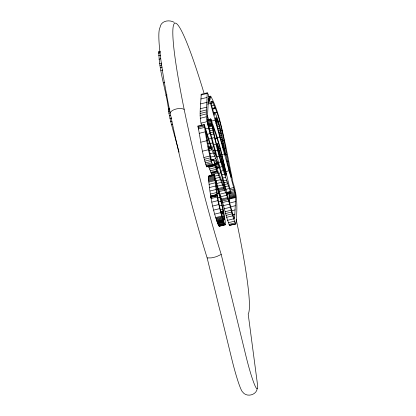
<?xml version="1.0" encoding="UTF-8"?>
<svg xmlns="http://www.w3.org/2000/svg" width="416" height="416" viewBox="0 0 416 416"><rect width="100%" height="100%" fill="white"/><g stroke="black" fill="none" stroke-linecap="round" stroke-linejoin="round"><path stroke-width="0.62" d="M235.487 201.573L229.46 203.07L229.601 197.834L228.738 193.18M235.674 197.512L235.248 193.861L233.693 187.538L210.111 101.925L208.447 97.63L207.371 119.194L208.01 123.859L232.471 213.117L234.598 219.071L235.674 197.512L229.642 199.009M211.021 119.46L210.756 118.986L213.658 133.973L219.133 156.328L223.33 170.539L230.916 193.133L220.792 149.708L216.44 134.706L211.026 119.475M201.588 125.492C198.744 115.315 200.881 104.629 201.204 94.302L207.23 92.804L208.198 94.292L210.054 99.767L210.345 96.715L210.73 96.153C218.925 111.431 221.858 129.298 225.784 146.193L233.059 182.941C237.76 196.222 237.338 210.189 235.851 224L229.502 225.363C224.978 214.464 223.699 202.441 218.634 191.708L224.661 190.216C229.731 200.944 231.005 212.971 235.534 223.865L235.851 224M224.661 190.216L214.547 164.934L206.731 166.847C201.952 153.868 200.585 139.589 197.954 126.043L204.121 124.478L204.355 124.842L210.418 144.118L216.58 157.487L208.598 128.107L206.211 116.802L207.23 92.804M214.547 164.934L214.256 164.554L212.763 165.35C208.094 152.376 206.284 137.852 204.121 124.478M225.3 155.017L225.248 154.627M179.078 152.157L170.674 121.493L168.912 113.235L168.215 107.208C165.599 88.712 158.907 70.346 158.829 51.662L160.035 51.366M217.849 197.787L215.706 180.794L215.914 181.386C218.468 194.204 223.319 206.752 224.229 219.825L223.99 219.908C220.568 213.106 219.341 205.306 217.864 197.886M225.534 224.583C223.912 207.74 218.863 190.902 214.339 174.736L208.312 176.233C209.726 192.925 212.28 209.867 218.551 225.514L224.65 224.058L225.332 224.801L225.534 224.583L220.106 225.924M214.599 112.486L214.386 115.44L211.422 104.723L211.536 101.92L211.791 101.208L212.186 101.171C223.501 124.01 224.879 150.764 231.026 175.183L231.41 177.367L231.26 176.982C224.302 155.87 223.933 132.855 214.937 112.466L213.392 112.783M257.26 388.43C256.516 395.231 246.49 397.654 242.663 392.023A33.28 2.907 76.1 0 1 231.785 359.003L207.152 257.925A150.176 13.109 76.1 0 1 160.03 27.472C160.893 20.68 169.177 19.396 174.283 22.37M224.583 224.016L220.75 212.618L217.823 200.637L216.731 194.75L214.339 174.736M212.217 124.696L215.79 141.315L220.282 158.725L225.93 176.03L218 146.848L217.495 143.863L226.205 174.97L226.205 174.377C222.565 157.565 218.483 140.769 212.228 124.712M218.587 225.529L219.3 226.299L219.502 226.075M206.731 166.847L212.95 165.199M203.954 92.981A150.176 13.109 76.1 0 0 173.805 47.653A150.176 13.109 76.1 0 0 221.208 254.436L216.949 256.448A7.654 1.617 -15 0 1 211.13 257.894L207.152 257.925M213.132 159.588L211.593 160.368L211.094 159.13L205.254 129.324L211.094 148.023L218.634 164.731L225.706 190.596L213.517 160.118L213.132 159.588L211.323 160.035M197.954 126.043L198.328 126.334M207.293 166.41L207.693 166.228M158.6 52.203L160.41 51.756M158.496 53.248L160.306 52.801M158.6 55.692L160.41 55.245M159 59.212L160.81 58.76M159.666 63.601L161.476 63.154M159.978 65.411L161.788 64.964M160.378 67.569L162.188 67.122M160.945 70.476L162.75 70.028M163.4 82.898L164.606 82.597M165.849 95.28L167.055 94.978M200.996 94.988L207.028 93.496M208.92 96.6L210.73 96.153M208.692 96.741L210.501 96.294M209.175 96.704L210.382 96.408M200.834 98.992L206.861 97.5M209.139 97.016L210.345 96.715M209.056 97.609L210.262 97.308M168.454 108.488L169.66 108.191M207.948 99.154L209.154 98.857M168.579 109.387L169.785 109.086M208.224 99.965L209.43 99.668M168.605 109.985L169.811 109.689M207.938 101.14L209.747 100.688M168.662 111.327L169.868 111.03M200.621 103.901L206.648 102.409M207.698 102.523L210.111 101.925M211.364 101.889L212.571 101.592M168.912 113.235L170.118 112.934A7.873 3.754 -11.2 0 1 176.207 108.982A7.873 3.754 -11.2 0 1 184.153 109.403M207.506 104.13L210.517 103.381M210.86 103.366L213.273 102.768M169.348 115.653L170.555 115.357M211.302 105.836L214.318 105.092M200.398 108.727L206.43 107.234M169.946 118.461L171.756 118.014M212.269 108.404L215.285 107.661M200.268 111.483L206.3 109.985M212.352 108.664L215.368 107.916M212.436 108.924L215.452 108.176M212.524 109.19L215.54 108.441M200.174 113.48L206.206 111.982M170.674 121.493L171.881 121.191M200.08 115.487L206.112 113.989M213.127 112.918L214.334 112.616M213.777 112.98L216.793 112.232M171.512 124.67L172.718 124.374M200.184 118.3L206.211 116.802M207.095 119.938L210.756 118.986M207.21 119.943L210.824 119.044M207.074 120.094L210.694 119.194M207.901 119.954L210.314 119.356M207.09 120.448L210.709 119.553M215.457 118.586L216.663 118.284L219.32 126.417L225.264 154.716M207.158 121.04L210.772 120.146M215.639 119.007L216.845 118.711M201.027 123.146L207.054 121.649M215.8 119.408L217.006 119.111M207.277 121.805L210.891 120.91M215.966 119.86L217.173 119.558M211.531 121.087L215.145 120.188M215.545 120.505L217.355 120.058M207.444 122.725L211.063 121.826M215.732 121.046L217.542 120.598M215.93 121.633L217.74 121.181M207.657 123.781L211.276 122.881M218.176 121.264L219.383 120.968M197.933 126.578L203.96 125.081M216.138 122.262L217.948 121.815M207.808 124.488L211.427 123.588M198.032 127.582L204.064 126.09M207.943 125.128L211.562 124.233M215.883 123.516L218.296 122.918M208.083 125.772L211.697 124.873M208.218 126.407L211.832 125.507M198.255 128.965L204.287 127.468M208.374 127.156L211.994 126.261M217.012 125.096L218.816 124.649M205.582 128.856L208.598 128.107M208.78 129.059L212.399 128.159M217.511 126.864L219.32 126.417M199.129 133.338L205.156 131.846M217.994 128.664L219.804 128.216M209.191 130.978L212.81 130.083M213.299 131.082L214.505 130.78M218.452 130.489L220.262 130.036M209.612 132.917L213.226 132.023M220.646 130.759L221.853 130.463M207.085 134.352L210.101 133.604M218.884 132.33L220.693 131.877M210.642 134.722L213.658 133.973M206.367 137.01L207.574 136.713M219.289 134.176L221.099 133.728M219.674 136.048L221.484 135.6M208.369 139.027L214.464 137.566M206.716 140.27L208.525 139.823M216.772 137.79L219.788 137.046M200.892 142.189L206.924 140.691M214.646 139.038L217.058 138.44M220.059 137.977L221.868 137.53M220.444 139.906L222.253 139.459M207.672 143.406L209.482 142.958M209.648 143.666L212.664 142.922M222.877 140.566L224.084 140.265M221.432 141.679L222.638 141.383M213.002 144.914L216.013 144.165M216.289 144.165L217.495 143.863M216.252 144.264L217.459 143.967M208.026 146.676L210.439 146.078M216.263 144.654L217.469 144.357M221.811 143.593L223.018 143.296M216.377 145.366L217.584 145.07M208.894 147.378L210.704 146.926M211.292 147.3L213.704 146.702M208.504 148.138L210.912 147.54M208.686 148.621L211.094 148.023M208.738 148.756L211.177 148.216M222.186 145.501L223.392 145.2M216.793 147.15L218 146.848M202.66 151.154L208.692 149.656M217.095 148.252L218.301 147.95M208.868 150.514L211.884 149.765M217.183 148.569L218.39 148.268M217.214 148.678L218.421 148.377M222.56 147.394L223.766 147.092M217.24 148.788L218.447 148.486M217.313 149.048L218.52 148.751M218.774 148.736L219.981 148.434M213.429 150.379L214.635 150.082M224.442 148.34L225.649 148.044M217.63 150.202L218.837 149.906M215.155 151.008L217.568 150.41M222.903 149.11L224.104 148.814M217.948 151.356L219.154 151.06M209.711 153.837L213.33 152.937M214.36 153.759L215.566 153.462M203.902 157.492L209.929 156M218.962 155.028L220.168 154.726M210.548 157.134L214.77 156.083M222.019 154.513L224.432 153.91M204.298 159.312L210.33 157.82M216.72 156.926L219.133 156.328M225.742 154.892L226.949 154.591M220.865 156.712L222.071 156.416M204.75 161.164L210.777 159.666M211.156 159.921L215.977 158.725M210.818 160.233L213.231 159.635M211.307 160.165L212.514 159.869M210.954 160.41L213.361 159.812M205.218 162.906L211.245 161.408M213.564 160.784L216.58 160.035M214.162 162.094L217.178 161.346M205.644 164.346L211.676 162.848M206.04 165.506L212.072 164.013M214.744 163.363L217.76 162.614M214.183 163.608L217.802 162.708M218.301 162.547L220.709 161.949M214.224 163.701L217.844 162.802M214.874 163.639L217.885 162.89M220.948 162.245L222.154 161.944M214.952 163.816L217.968 163.067M215.046 164.018L218.062 163.27M206.352 166.286L212.384 164.793M215.145 164.242L218.161 163.493M212.217 165.074L214.256 164.554M227.037 161.424L228.238 161.127M208.957 166.005L214.386 164.658M206.565 166.686L212.597 165.188M215.327 164.674L218.338 163.925M208.66 166.738L214.703 165.277L208.686 166.806L208.354 166.156M215.015 165.625L218.634 164.731M208.686 166.806L208.874 167.258L214.9 165.76M215.992 166.676L219.008 165.932M222.94 165.376L224.146 165.074M208.874 167.258L209.581 169.016L215.613 167.523M216.299 167.783L219.315 167.034M216.346 167.955L219.362 167.206M219.7 167.242L222.113 166.644M216.393 168.126L219.409 167.378M216.502 168.527L219.518 167.778M209.581 169.016L210.293 170.804L216.325 169.307M228.316 167.898L229.523 167.596M210.891 172.307L216.923 170.815M222.945 169.494L224.151 169.198M211.125 172.895L217.157 171.402M211.359 173.482L217.391 171.99M220.917 171.137L223.33 170.539M211.734 174.413L217.766 172.921M218.483 173.384L220.891 172.786M225.456 171.652L229.07 170.758M208.312 176.233L214.422 174.751M208.27 176.384L214.302 174.892M209.165 176.249L213.392 175.25M208.27 176.701L214.302 175.204M208.328 177.336L214.36 175.843M215.036 176.051L218.655 175.152M221.484 174.84L224.5 174.096M208.426 178.272L214.453 176.774M208.525 179.218L214.557 177.72M215.322 178.433L219.544 177.388M208.629 180.164L214.661 178.667M208.733 181.09L214.765 179.592M222.602 178.053L225.618 177.31M208.848 182.057L214.88 180.565M216.242 180.742L220.464 179.691M221.676 180.32L222.882 180.024M209.128 184.309L215.16 182.811M223.059 181.064L226.678 180.17M216.679 183.503L221.504 182.307M223.735 182.827L227.354 181.927M209.55 187.517L215.582 186.025M217.121 186.264L222.544 184.917M224.375 184.605L227.994 183.706M223.007 185.156L224.214 184.86M225.072 186.737L228.691 185.843M218.041 188.573L223.47 187.231M210.007 191.001L216.039 189.509M216.637 189.504L217.844 189.207M218.41 189.493L223.834 188.146M218.171 190.559L224.203 189.062M225.846 189.342L229.466 188.443M230.074 188.432L233.693 187.538M210.413 194.064L216.445 192.572M230.485 189.94L234.099 189.046M217.038 193.736L218.847 193.289M210.668 196.009L216.7 194.516M210.699 196.243L216.731 194.75M226.673 192.374L234.458 190.424M210.72 196.388L216.752 194.891M219.632 194.21L225.659 192.717M210.746 196.534L216.778 195.042M210.772 196.69L216.804 195.192M226.782 192.764L230.396 191.864M210.803 196.851L216.83 195.354M210.818 196.955L216.85 195.458M210.829 197.028L216.861 195.536M210.844 197.106L216.871 195.608M226.278 193.258L230.5 192.208M210.855 197.184L216.887 195.686M210.865 197.267L216.897 195.77M226.975 193.404L230.594 192.504M227.058 193.648L234.77 191.688M226.72 193.887L229.133 193.289M227.136 193.835L230.755 192.941M227.204 193.97L230.823 193.071M226.658 194.184L230.937 193.066M211.084 198.526L217.116 197.028M229.003 194.324L235.03 192.826M220.641 196.758L226.673 195.26M218.02 197.772L219.83 197.324M229.216 195.354L235.248 193.861M229.388 196.279L235.42 194.787M221.556 199.072L227.588 197.574M229.518 197.106L235.55 195.614M211.791 202.129L217.823 200.637M229.601 197.834L235.633 196.336M221.863 199.94L227.89 198.448M229.642 198.468L235.674 196.971M218.379 201.921L220.792 201.323M222.212 201.053L228.238 199.56M222.628 202.509L228.66 201.016M212.664 206.06L218.696 204.563M219.32 205.894L221.733 205.296M223.491 205.624L229.518 204.126M213.658 210.116L219.684 208.624M230.474 206.898L235.3 205.702M224.349 208.744L230.381 207.246M220.241 209.856L222.654 209.258M220.62 211.52L223.028 210.922M220.73 212.025L223.142 211.427M220.839 212.524L223.252 211.926M214.718 214.115L220.75 212.618M225.16 211.697L231.192 210.2M220.938 213.008L223.35 212.41M231.488 210.792L235.108 209.893M221.036 213.476L223.449 212.878M221.723 213.767L223.532 213.32M221.806 214.188L223.616 213.736M225.659 213.507L231.691 212.014M215.722 217.558L221.754 216.065M226.164 215.337L232.196 213.845M222.201 216.507L224.011 216.06M215.961 218.338L221.993 216.84M232.502 214.739L234.915 214.141M216.2 219.092L222.232 217.599M216.44 219.825L222.472 218.332M223.033 218.166L224.24 217.87M226.704 217.298L232.736 215.8M216.679 220.542L222.706 219.05M223.106 219.435L224.312 219.133M216.913 221.25L222.94 219.752M217.032 221.624L223.064 220.126M217.142 221.941L223.168 220.444M217.246 222.258L223.278 220.761M217.35 222.581L223.382 221.088M227.578 220.308L233.61 218.816M217.459 222.908L223.491 221.411M217.537 223.127L223.569 221.634M217.729 223.579L223.761 222.082M218.01 224.24L224.042 222.747M218.301 224.916L224.328 223.423M228.353 222.706L234.385 221.213M218.504 225.399L224.536 223.902M218.639 225.576L224.692 224.115M218.993 226.091L225.02 224.593M219.3 226.299L225.332 224.801M229.008 224.422L235.04 222.929M229.502 225.363L235.534 223.865M158.829 51.662L159.572 51.782M201.204 94.302L201.609 94.614M208.39 176.249L208.572 176.457M225.3 154.991L215.816 120.749L215.904 117.255L216.663 118.284M210.293 170.804L212.176 175.531M207.402 115.461L208.603 119.818M221.208 254.436L245.835 355.519A33.28 2.907 76.1 0 0 254.836 385.325A33.28 2.907 76.1 0 0 257.078 381.399L248.191 314.054A150.176 13.109 76.1 0 0 236.226 219.534M214.588 174.881L214.64 175.146"/></g></svg>
